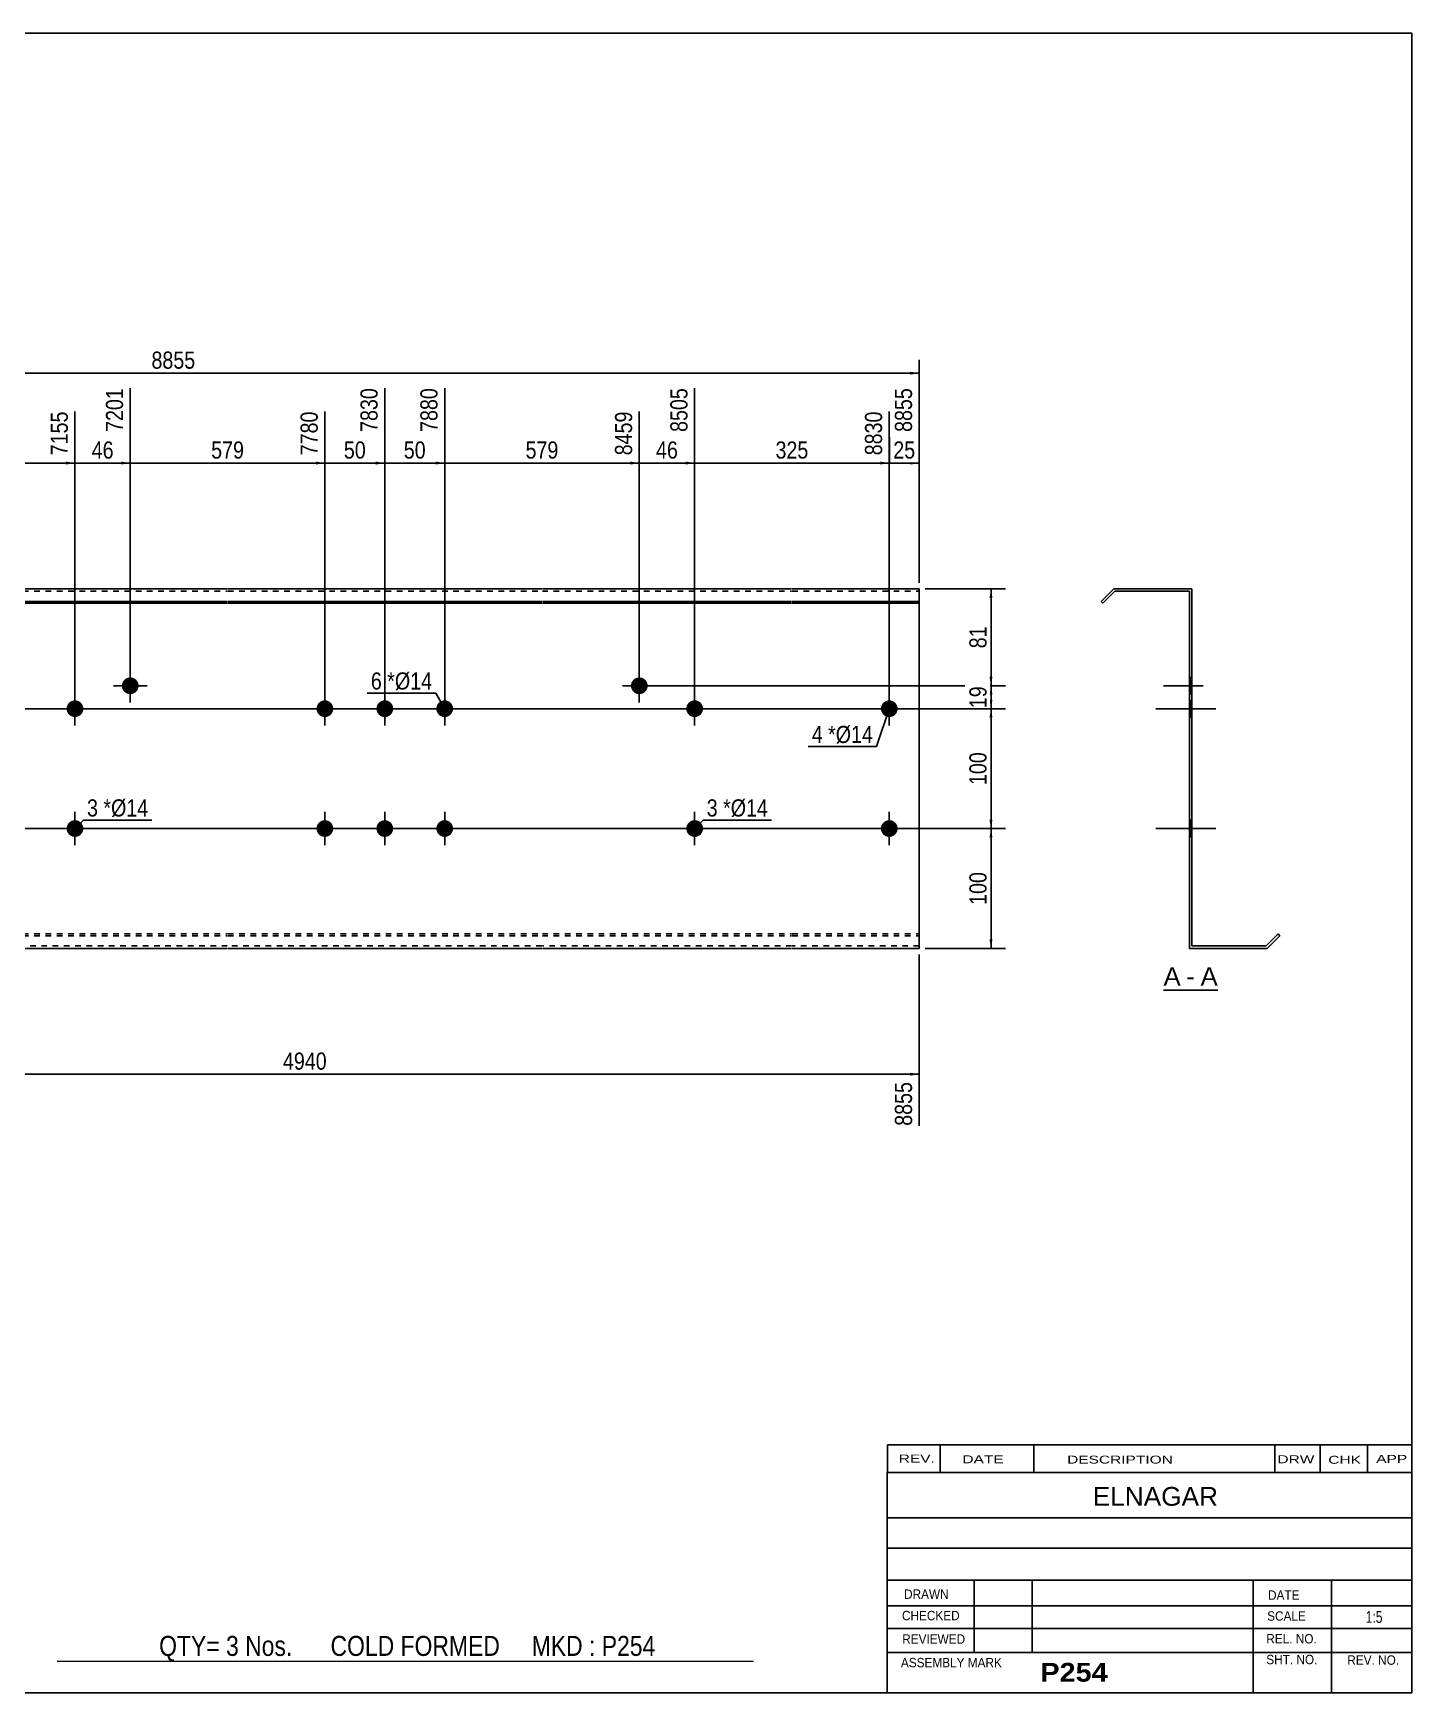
# Model space of a CAD drawing. Header units: millimetres. Extents: x -71 to 331, y -154 to 123.
# Drawn here: x 101.1 to 331.2, y -154.2 to 122.8 of the extents above; entities that cross this region are included whole.
import ezdxf

# ---------------------------------------------------------------- set-up
doc = ezdxf.new("R2010")
doc.units = ezdxf.units.MM
doc.linetypes.add('DXK_LINE_DOT1', pattern=[1.8814, 0.9407, -0.9407])
doc.styles.add('Arial', font='ARIAL.TTF', dxfattribs={"height": 0.2})
doc.styles.add('Arial Bold', font='ARIALBD.TTF', dxfattribs={"height": 0.2})
doc.styles.add('Arial Narrow', font='ARIALN.TTF', dxfattribs={"height": 0.2})

# ---------------------------------------------------------------- blocks, each defined once
blk = doc.blocks.new('Unknown-629086867-1817')
at = {"color": 5, "linetype": 'Continuous'}
for p, q in [((331.25, 122.75), (-68.75, 122.75)), ((-68.75, 122.75), (-68.75, -154.25)), ((331.25, -154.25), (331.25, 122.75)), ((-68.75, -154.25), (331.25, -154.25))]:
    blk.add_line(p, q, dxfattribs=at)
at = {"color": 174, "linetype": 'Continuous', "style": 'Arial'}
blk.add_text('Tekla structures', height=1.9102, rotation=90, dxfattribs=at).set_placement((-69.25, -153.75))
blk = doc.blocks.new('Unknown-629086867-12 - 1233')
at = {"color": 7, "linetype": 'Continuous'}
blk.add_line((289.81, -36.95), (298.84, -36.95), dxfattribs=at)
at = {"color": 0, "linetype": 'Continuous'}
blk.add_wipeout([(292.65, -36.2), (292.65, -33), (289.81, -33), (289.81, -36.2)], dxfattribs=at)
blk.add_wipeout([(295.03, -36.2), (295.03, -33), (293.61, -33), (293.61, -36.2)], dxfattribs=at)
at = {"color": 96, "linetype": 'Continuous', "style": 'Arial'}
blk.add_text('A', height=3.06, dxfattribs=at).set_placement((289.81, -36.2))
at = {"color": 0, "linetype": 'Continuous'}
blk.add_wipeout([(298.84, -36.2), (298.84, -33), (295.99, -33), (295.99, -36.2)], dxfattribs=at)
at = {"color": 96, "linetype": 'Continuous', "style": 'Arial'}
for s, p in [('A', (295.99, -36.2)), ('-', (293.61, -36.2))]:
    blk.add_text(s, height=3.06, dxfattribs=at).set_placement(p)
blk = doc.blocks.new('Bolt-629086867-1223 - 1203')
at = {"linetype": 'Continuous'}
blk.add_hatch(color=3, dxfattribs=at).paths.add_polyline_path([(106.68, 10, -1), (109.48, 10, -1)])
at = {"color": 3, "linetype": 'Continuous'}
for p, q in [((108.08, 7.2), (108.08, 12.8)), ((105.28, 10), (110.88, 10))]:
    blk.add_line(p, q, dxfattribs=at)
blk = doc.blocks.new('Part-629086867-1218 - 1203')
at = {"color": 2, "linetype": 'Continuous'}
for p, q in [((0, 30), (0, -30)), ((28.39, 30), (0, 30)), ((0, 27.88), (28.39, 27.88)), ((59.29, 30), (28.49, 30)), ((28.49, 27.88), (59.29, 27.88)), ((91.78, 30), (59.39, 30)), ((59.39, 27.88), (91.78, 27.88)), ((133.51, 30), (91.88, 30)), ((91.88, 27.88), (133.51, 27.88)), ((186, 30), (133.61, 30)), ((133.61, 27.88), (186, 27.88)), ((227.72, 30), (186.1, 30)), ((186.1, 27.88), (227.72, 27.88)), ((249.02, 30), (227.82, 30)), ((227.82, 27.88), (249.02, 27.88)), ((249.02, -30), (249.02, 30)), ((0, 27.6), (28.39, 27.6)), ((28.49, 27.6), (59.29, 27.6)), ((59.39, 27.6), (91.78, 27.6)), ((91.88, 27.6), (133.51, 27.6)), ((133.61, 27.6), (186, 27.6)), ((186.1, 27.6), (227.72, 27.6)), ((227.82, 27.6), (249.02, 27.6)), ((28.39, -30), (0, -30)), ((59.29, -30), (28.49, -30)), ((91.78, -30), (59.39, -30)), ((133.51, -30), (91.88, -30)), ((186, -30), (133.61, -30)), ((227.72, -30), (186.1, -30)), ((249.02, -30), (227.82, -30))]:
    blk.add_line(p, q, dxfattribs=at)
at = {"color": 7, "linetype": 'DXK_LINE_DOT1'}
for p, q in [((0, 29.6), (28.39, 29.6)), ((28.49, 29.6), (59.29, 29.6)), ((59.39, 29.6), (91.78, 29.6)), ((91.88, 29.6), (133.51, 29.6)), ((133.61, 29.6), (186, 29.6)), ((186.1, 29.6), (227.72, 29.6)), ((227.82, 29.6), (249.02, 29.6)), ((0, -27.6), (28.39, -27.6)), ((28.49, -27.6), (59.29, -27.6)), ((59.39, -27.6), (91.78, -27.6)), ((91.88, -27.6), (133.51, -27.6)), ((133.61, -27.6), (186, -27.6)), ((186.1, -27.6), (227.72, -27.6)), ((227.82, -27.6), (249.02, -27.6)), ((0, -27.88), (28.39, -27.88)), ((28.39, -29.6), (0, -29.6)), ((28.49, -27.88), (59.29, -27.88)), ((59.29, -29.6), (28.49, -29.6)), ((59.39, -27.88), (91.78, -27.88)), ((91.78, -29.6), (59.39, -29.6)), ((91.88, -27.88), (133.51, -27.88)), ((133.51, -29.6), (91.88, -29.6)), ((133.61, -27.88), (186, -27.88)), ((186, -29.6), (133.61, -29.6)), ((186.1, -27.88), (227.72, -27.88)), ((227.72, -29.6), (186.1, -29.6)), ((227.82, -27.88), (249.02, -27.88)), ((249.02, -29.6), (227.82, -29.6))]:
    blk.add_line(p, q, dxfattribs=at)
blk = doc.blocks.new('Bolt-629086867-1219 - 1203')
at = {"linetype": 'Continuous'}
for points in [[(148.4, 10, -1), (151.2, 10, -1)], [(158.4, 10, -1), (161.2, 10, -1)], [(168.4, 10, -1), (171.2, 10, -1)], [(148.4, -10, -1), (151.2, -10, -1)], [(158.4, -10, -1), (161.2, -10, -1)], [(168.4, -10, -1), (171.2, -10, -1)]]:
    blk.add_hatch(color=3, dxfattribs=at).paths.add_polyline_path(points)
at = {"color": 3, "linetype": 'Continuous'}
for p, q in [((149.8, 7.2), (149.8, 12.8)), ((159.8, 7.2), (159.8, 12.8)), ((169.8, 7.2), (169.8, 12.8)), ((147, 10), (152.6, 10)), ((157, 10), (162.6, 10)), ((167, 10), (172.6, 10)), ((149.8, -12.8), (149.8, -7.2)), ((159.8, -12.8), (159.8, -7.2)), ((169.8, -12.8), (169.8, -7.2)), ((147, -10), (152.6, -10)), ((157, -10), (162.6, -10)), ((167, -10), (172.6, -10))]:
    blk.add_line(p, q, dxfattribs=at)
blk = doc.blocks.new('Bolt-629086867-1220 - 1203')
at = {"linetype": 'Continuous'}
blk.add_hatch(color=3, dxfattribs=at).paths.add_polyline_path([(200.89, 13.83, -1), (203.69, 13.83, -1)])
at = {"color": 3, "linetype": 'Continuous'}
for p, q in [((202.29, 11.03), (202.29, 16.63)), ((199.49, 13.83), (205.09, 13.83))]:
    blk.add_line(p, q, dxfattribs=at)
blk = doc.blocks.new('Bolt-629086867-1221 - 1203')
at = {"linetype": 'Continuous'}
blk.add_hatch(color=3, dxfattribs=at).paths.add_polyline_path([(115.91, 13.83, -1), (118.71, 13.83, -1)])
at = {"color": 3, "linetype": 'Continuous'}
for p, q in [((117.31, 11.03), (117.31, 16.63)), ((114.51, 13.83), (120.11, 13.83))]:
    blk.add_line(p, q, dxfattribs=at)
blk = doc.blocks.new('Bolt-629086867-1222 - 1203')
at = {"linetype": 'Continuous'}
blk.add_hatch(color=3, dxfattribs=at).paths.add_polyline_path([(210.13, 10, -1), (212.93, 10, -1)])
at = {"color": 3, "linetype": 'Continuous'}
for p, q in [((211.53, 7.2), (211.53, 12.8)), ((208.73, 10), (214.33, 10))]:
    blk.add_line(p, q, dxfattribs=at)
blk = doc.blocks.new('Bolt-629086867-1224 - 1203')
at = {"linetype": 'Continuous'}
blk.add_hatch(color=3, dxfattribs=at).paths.add_polyline_path([(109.48, -10, -1), (106.68, -10, -1)])
at = {"color": 3, "linetype": 'Continuous'}
for p, q in [((108.08, -7.2), (108.08, -12.8)), ((110.88, -10), (105.28, -10))]:
    blk.add_line(p, q, dxfattribs=at)
blk = doc.blocks.new('Bolt-629086867-1225 - 1203')
at = {"linetype": 'Continuous'}
blk.add_hatch(color=3, dxfattribs=at).paths.add_polyline_path([(212.93, -10, -1), (210.13, -10, -1)])
at = {"color": 3, "linetype": 'Continuous'}
for p, q in [((211.53, -7.2), (211.53, -12.8)), ((214.33, -10), (208.73, -10))]:
    blk.add_line(p, q, dxfattribs=at)
blk = doc.blocks.new('Bolt-629086867-1226 - 1203')
at = {"linetype": 'Continuous'}
for points in [[(74.19, 10, -1), (76.99, 10, -1)], [(242.62, 10, -1), (245.42, 10, -1)]]:
    blk.add_hatch(color=3, dxfattribs=at).paths.add_polyline_path(points)
at = {"color": 3, "linetype": 'Continuous'}
for p, q in [((75.59, 7.2), (75.59, 12.8)), ((244.02, 7.2), (244.02, 12.8)), ((72.79, 10), (78.39, 10)), ((241.22, 10), (246.82, 10))]:
    blk.add_line(p, q, dxfattribs=at)
blk = doc.blocks.new('Bolt-629086867-1227 - 1203')
at = {"linetype": 'Continuous'}
for points in [[(74.19, -10, -1), (76.99, -10, -1)], [(242.62, -10, -1), (245.42, -10, -1)]]:
    blk.add_hatch(color=3, dxfattribs=at).paths.add_polyline_path(points)
at = {"color": 3, "linetype": 'Continuous'}
for p, q in [((75.59, -12.8), (75.59, -7.2)), ((244.02, -12.8), (244.02, -7.2)), ((72.79, -10), (78.39, -10)), ((241.22, -10), (246.82, -10))]:
    blk.add_line(p, q, dxfattribs=at)
blk = doc.blocks.new('Bolt-629086867-1240 - 1233')
at = {"linetype": 'Continuous'}
blk.add_hatch(color=3, dxfattribs=at).paths.add_polyline_path([(294.12, 11.4), (294.12, 8.6), (294.52, 8.6), (294.52, 11.4)])
at = {"color": 3, "linetype": 'Continuous'}
for p, q in [((294.52, 11.4), (294.12, 11.4)), ((296.42, 10), (289.82, 10)), ((294.52, 8.6), (294.12, 8.6))]:
    blk.add_line(p, q, dxfattribs=at)
blk = doc.blocks.new('Part-629086867-1235 - 1233')
at = {"color": 2, "linetype": 'Continuous'}
for p, q in [((281.52, 30), (279.4, 27.88)), ((279.4, 27.88), (279.68, 27.6)), ((279.68, 27.6), (281.69, 29.6)), ((281.52, 30), (294.52, 30)), ((281.69, 29.6), (294.12, 29.6)), ((294.12, 29.6), (294.12, -30)), ((294.52, -29.6), (294.52, 30)), ((308.96, -27.6), (306.96, -29.6)), ((309.24, -27.88), (308.96, -27.6)), ((307.12, -30), (294.12, -30)), ((306.96, -29.6), (294.52, -29.6)), ((307.12, -30), (309.24, -27.88))]:
    blk.add_line(p, q, dxfattribs=at)
blk = doc.blocks.new('Bolt-629086867-1236 - 1233')
at = {"linetype": 'Continuous'}
for points in [[(294.12, 11.4), (294.12, 8.6), (294.52, 8.6), (294.52, 11.4)], [(294.12, 11.4), (294.12, 8.6), (294.52, 8.6), (294.52, 11.4)], [(294.12, 11.4), (294.12, 8.6), (294.52, 8.6), (294.52, 11.4)], [(294.12, -8.6), (294.12, -11.4), (294.52, -11.4), (294.52, -8.6)], [(294.12, -8.6), (294.12, -11.4), (294.52, -11.4), (294.52, -8.6)], [(294.12, -8.6), (294.12, -11.4), (294.52, -11.4), (294.52, -8.6)]]:
    blk.add_hatch(color=3, dxfattribs=at).paths.add_polyline_path(points)
at = {"color": 3, "linetype": 'Continuous'}
for p, q in [((294.52, 11.4), (294.12, 11.4)), ((294.52, 11.4), (294.12, 11.4)), ((294.52, 11.4), (294.12, 11.4)), ((297.12, 10), (289.52, 10)), ((297.12, 10), (289.52, 10)), ((297.12, 10), (289.52, 10)), ((294.52, 8.6), (294.12, 8.6)), ((294.52, 8.6), (294.12, 8.6)), ((294.52, 8.6), (294.12, 8.6)), ((297.12, -10), (289.52, -10)), ((297.12, -10), (289.52, -10)), ((297.12, -10), (289.52, -10)), ((294.52, -8.6), (294.12, -8.6)), ((294.52, -8.6), (294.12, -8.6)), ((294.52, -8.6), (294.12, -8.6)), ((294.52, -11.4), (294.12, -11.4)), ((294.52, -11.4), (294.12, -11.4)), ((294.52, -11.4), (294.12, -11.4))]:
    blk.add_line(p, q, dxfattribs=at)
blk = doc.blocks.new('Bolt-629086867-1237 - 1233')
at = {"linetype": 'Continuous'}
blk.add_hatch(color=3, dxfattribs=at).paths.add_polyline_path([(294.12, 15.23), (294.12, 12.43), (294.52, 12.43), (294.52, 15.23)])
at = {"color": 3, "linetype": 'Continuous'}
for p, q in [((294.52, 15.23), (294.12, 15.23)), ((296.42, 13.83), (289.82, 13.83)), ((294.52, 12.43), (294.12, 12.43))]:
    blk.add_line(p, q, dxfattribs=at)
blk = doc.blocks.new('Bolt-629086867-1238 - 1233')
at = {"linetype": 'Continuous'}
blk.add_hatch(color=3, dxfattribs=at).paths.add_polyline_path([(294.12, 15.23), (294.12, 12.43), (294.52, 12.43), (294.52, 15.23)])
at = {"color": 3, "linetype": 'Continuous'}
for p, q in [((294.52, 15.23), (294.12, 15.23)), ((296.42, 13.83), (289.82, 13.83)), ((294.52, 12.43), (294.12, 12.43))]:
    blk.add_line(p, q, dxfattribs=at)
blk = doc.blocks.new('Bolt-629086867-1239 - 1233')
at = {"linetype": 'Continuous'}
blk.add_hatch(color=3, dxfattribs=at).paths.add_polyline_path([(294.12, 11.4), (294.12, 8.6), (294.52, 8.6), (294.52, 11.4)])
at = {"color": 3, "linetype": 'Continuous'}
for p, q in [((294.52, 11.4), (294.12, 11.4)), ((296.42, 10), (289.82, 10)), ((294.52, 8.6), (294.12, 8.6))]:
    blk.add_line(p, q, dxfattribs=at)
blk = doc.blocks.new('Bolt-629086867-1241 - 1233')
at = {"linetype": 'Continuous'}
blk.add_hatch(color=3, dxfattribs=at).paths.add_polyline_path([(294.52, -11.4), (294.52, -8.6), (294.12, -8.6), (294.12, -11.4)])
at = {"color": 3, "linetype": 'Continuous'}
for p, q in [((294.52, -8.6), (294.12, -8.6)), ((296.12, -10), (294.12, -10)), ((294.52, -11.4), (294.12, -11.4))]:
    blk.add_line(p, q, dxfattribs=at)
blk = doc.blocks.new('Bolt-629086867-1242 - 1233')
at = {"linetype": 'Continuous'}
blk.add_hatch(color=3, dxfattribs=at).paths.add_polyline_path([(294.52, -11.4), (294.52, -8.6), (294.12, -8.6), (294.12, -11.4)])
at = {"color": 3, "linetype": 'Continuous'}
for p, q in [((294.52, -8.6), (294.12, -8.6)), ((296.12, -10), (294.12, -10)), ((294.52, -11.4), (294.12, -11.4))]:
    blk.add_line(p, q, dxfattribs=at)
blk = doc.blocks.new('Bolt-629086867-1243 - 1233')
at = {"linetype": 'Continuous'}
blk.add_hatch(color=3, dxfattribs=at).paths.add_polyline_path([(294.12, 11.4), (294.12, 8.6), (294.52, 8.6), (294.52, 11.4)])
blk.add_hatch(color=3, dxfattribs=at).paths.add_polyline_path([(294.12, 11.4), (294.12, 8.6), (294.52, 8.6), (294.52, 11.4)])
at = {"color": 3, "linetype": 'Continuous'}
for p, q in [((294.52, 11.4), (294.12, 11.4)), ((294.52, 11.4), (294.12, 11.4)), ((296.12, 10), (289.52, 10)), ((296.12, 10), (289.52, 10)), ((294.52, 8.6), (294.12, 8.6)), ((294.52, 8.6), (294.12, 8.6))]:
    blk.add_line(p, q, dxfattribs=at)
blk = doc.blocks.new('Bolt-629086867-1244 - 1233')
at = {"linetype": 'Continuous'}
blk.add_hatch(color=3, dxfattribs=at).paths.add_polyline_path([(294.12, -8.6), (294.12, -11.4), (294.52, -11.4), (294.52, -8.6)])
blk.add_hatch(color=3, dxfattribs=at).paths.add_polyline_path([(294.12, -8.6), (294.12, -11.4), (294.52, -11.4), (294.52, -8.6)])
at = {"color": 3, "linetype": 'Continuous'}
for p, q in [((296.12, -10), (289.52, -10)), ((296.12, -10), (289.52, -10)), ((294.52, -8.6), (294.12, -8.6)), ((294.52, -8.6), (294.12, -8.6)), ((294.52, -11.4), (294.12, -11.4)), ((294.52, -11.4), (294.12, -11.4))]:
    blk.add_line(p, q, dxfattribs=at)
blk = doc.blocks.new('Bolt-629086867-1245 - 1233')
at = {"linetype": 'Continuous'}
for points in [[(294.12, 11.4), (294.12, 8.6), (294.52, 8.6), (294.52, 11.4)], [(294.12, -8.6), (294.12, -11.4), (294.52, -11.4), (294.52, -8.6)]]:
    blk.add_hatch(color=3, dxfattribs=at).paths.add_polyline_path(points)
at = {"color": 3, "linetype": 'Continuous'}
for p, q in [((294.52, 11.4), (294.12, 11.4)), ((297.12, 10), (288.52, 10)), ((294.52, 8.6), (294.12, 8.6)), ((297.12, -10), (288.52, -10)), ((294.52, -8.6), (294.12, -8.6)), ((294.52, -11.4), (294.12, -11.4))]:
    blk.add_line(p, q, dxfattribs=at)
blk = doc.blocks.new('Bolt-629086867-1246 - 1233')
at = {"linetype": 'Continuous'}
for points in [[(294.52, 8.6), (294.52, 11.4), (294.12, 11.4), (294.12, 8.6)], [(294.52, -11.4), (294.52, -8.6), (294.12, -8.6), (294.12, -11.4)]]:
    blk.add_hatch(color=3, dxfattribs=at).paths.add_polyline_path(points)
at = {"color": 3, "linetype": 'Continuous'}
for p, q in [((294.12, 11.4), (294.52, 11.4)), ((294.12, 10), (298.52, 10)), ((294.12, 8.6), (294.52, 8.6)), ((294.12, -8.6), (294.52, -8.6)), ((294.12, -10), (298.52, -10)), ((294.12, -11.4), (294.52, -11.4))]:
    blk.add_line(p, q, dxfattribs=at)
blk = doc.blocks.new('StraightDimension-629086867-1263 - 1203')
at = {"linetype": 'Continuous'}
blk.add_hatch(color=7, dxfattribs=at).paths.add_polyline_path([(115.81, 51.25), (117.31, 51), (115.81, 50.75)])
at = {"color": 7, "linetype": 'Continuous'}
for p, q in [((117.31, 14.83), (117.31, 63.51)), ((108.08, 11), (108.08, 59.61)), ((108.08, 51), (117.31, 51))]:
    blk.add_line(p, q, dxfattribs=at)
at = {"color": 0}
blk.add_wipeout([(115.12, 51.15), (115.12, 55.35), (110.27, 55.35), (110.27, 51.15)], dxfattribs=at)
at = {"color": 0, "linetype": 'Continuous'}
blk.add_wipeout([(116.71, 64.11), (112.51, 64.11), (112.51, 55.6), (116.71, 55.6)], dxfattribs=at)
at = {"color": 3, "linetype": 'Continuous', "style": 'Arial Narrow'}
blk.add_text('7201', height=2.863, rotation=90.0002, dxfattribs=at).set_placement((116.11, 56.2))
at = {"color": 3, "style": 'Arial Narrow'}
blk.add_text('46', height=2.863, dxfattribs=at).set_placement((110.87, 51.75))
blk = doc.blocks.new('StraightDimension-629086867-1315 - 1203')
at = {"linetype": 'Continuous'}
for points in [[(260.75, 28.5), (261, 30), (261.25, 28.5)], [(261.25, 15.33), (261, 13.83), (260.75, 15.33)]]:
    blk.add_hatch(color=7, dxfattribs=at).paths.add_polyline_path(points)
at = {"color": 7, "linetype": 'Continuous'}
for p, q in [((250.02, 30), (263.4, 30)), ((261, 13.83), (261, 30)), ((203.29, 13.83), (263.4, 13.83))]:
    blk.add_line(p, q, dxfattribs=at)
at = {"color": 0}
blk.add_wipeout([(260.85, 24.34), (256.65, 24.34), (256.65, 19.49), (260.85, 19.49)], dxfattribs=at)
at = {"color": 3, "style": 'Arial Narrow'}
blk.add_text('81', height=2.863, rotation=90.0002, dxfattribs=at).set_placement((260.25, 20.09))
blk = doc.blocks.new('StraightDimension-629086867-1316 - 1203')
at = {"linetype": 'Continuous'}
for points in [[(260.75, 12.33), (261, 13.83), (261.25, 12.33)], [(261.25, 11.5), (261, 10), (260.75, 11.5)]]:
    blk.add_hatch(color=7, dxfattribs=at).paths.add_polyline_path(points)
at = {"color": 7, "linetype": 'Continuous'}
for p, q in [((203.29, 13.83), (263.4, 13.83)), ((261, 10), (261, 13.83)), ((13.2, 10), (263.4, 10))]:
    blk.add_line(p, q, dxfattribs=at)
at = {"color": 0}
blk.add_wipeout([(260.85, 14.34), (256.65, 14.34), (256.65, 9.49), (260.85, 9.49)], dxfattribs=at)
at = {"color": 3, "style": 'Arial Narrow'}
blk.add_text('19', height=2.863, rotation=90.0002, dxfattribs=at).set_placement((260.25, 10.09))
blk = doc.blocks.new('StraightDimension-629086867-1317 - 1203')
at = {"linetype": 'Continuous'}
for points in [[(260.75, 8.5), (261, 10), (261.25, 8.5)], [(261.25, -8.5), (261, -10), (260.75, -8.5)]]:
    blk.add_hatch(color=7, dxfattribs=at).paths.add_polyline_path(points)
at = {"color": 7, "linetype": 'Continuous'}
for p, q in [((13.2, 10), (263.4, 10)), ((261, -10), (261, 10)), ((13.2, -10), (263.4, -10))]:
    blk.add_line(p, q, dxfattribs=at)
at = {"color": 0}
blk.add_wipeout([(260.85, 3.34), (256.65, 3.34), (256.65, -3.34), (260.85, -3.34)], dxfattribs=at)
at = {"color": 3, "style": 'Arial Narrow'}
blk.add_text('100', height=2.863, rotation=90.0002, dxfattribs=at).set_placement((260.25, -2.74))
blk = doc.blocks.new('StraightDimension-629086867-1256 - 1203')
at = {"linetype": 'Continuous'}
blk.add_hatch(color=7, dxfattribs=at).paths.add_polyline_path([(247.52, 51.25), (249.02, 51), (247.52, 50.75)])
at = {"color": 7, "linetype": 'Continuous'}
for p, q in [((249.02, 31), (249.02, 63.51)), ((244.02, 11), (244.02, 59.61)), ((244.02, 51), (249.02, 51))]:
    blk.add_line(p, q, dxfattribs=at)
at = {"color": 0}
blk.add_wipeout([(248.95, 51.15), (248.95, 55.35), (244.09, 55.35), (244.09, 51.15)], dxfattribs=at)
at = {"color": 0, "linetype": 'Continuous'}
blk.add_wipeout([(248.42, 64.11), (244.22, 64.11), (244.22, 55.6), (248.42, 55.6)], dxfattribs=at)
at = {"color": 3, "linetype": 'Continuous', "style": 'Arial Narrow'}
blk.add_text('8855', height=2.863, rotation=90.0002, dxfattribs=at).set_placement((247.82, 56.2))
at = {"color": 3, "style": 'Arial Narrow'}
blk.add_text('25', height=2.863, dxfattribs=at).set_placement((244.69, 51.75))
blk = doc.blocks.new('StraightDimension-629086867-1257 - 1203')
at = {"linetype": 'Continuous'}
blk.add_hatch(color=7, dxfattribs=at).paths.add_polyline_path([(242.52, 51.25), (244.02, 51), (242.52, 50.75)])
at = {"color": 7, "linetype": 'Continuous'}
for p, q in [((211.53, 11), (211.53, 63.51)), ((244.02, 11), (244.02, 59.61)), ((211.53, 51), (244.02, 51))]:
    blk.add_line(p, q, dxfattribs=at)
at = {"color": 0, "linetype": 'Continuous'}
blk.add_wipeout([(243.42, 60.21), (239.22, 60.21), (239.22, 51.7), (243.42, 51.7)], dxfattribs=at)
at = {"color": 0}
blk.add_wipeout([(231.12, 51.15), (231.12, 55.35), (224.43, 55.35), (224.43, 51.15)], dxfattribs=at)
at = {"color": 3, "linetype": 'Continuous', "style": 'Arial Narrow'}
blk.add_text('8830', height=2.863, rotation=90.0002, dxfattribs=at).set_placement((242.82, 52.3))
at = {"color": 3, "style": 'Arial Narrow'}
blk.add_text('325', height=2.863, dxfattribs=at).set_placement((225.03, 51.75))
blk = doc.blocks.new('StraightDimension-629086867-1258 - 1203')
at = {"linetype": 'Continuous'}
blk.add_hatch(color=7, dxfattribs=at).paths.add_polyline_path([(210.03, 51.25), (211.53, 51), (210.03, 50.75)])
at = {"color": 7, "linetype": 'Continuous'}
for p, q in [((211.53, 11), (211.53, 63.51)), ((202.29, 14.83), (202.29, 59.61)), ((202.29, 51), (211.53, 51))]:
    blk.add_line(p, q, dxfattribs=at)
at = {"color": 0}
blk.add_wipeout([(209.34, 51.15), (209.34, 55.35), (204.48, 55.35), (204.48, 51.15)], dxfattribs=at)
at = {"color": 0, "linetype": 'Continuous'}
blk.add_wipeout([(210.93, 64.11), (206.73, 64.11), (206.73, 55.6), (210.93, 55.6)], dxfattribs=at)
at = {"color": 3, "linetype": 'Continuous', "style": 'Arial Narrow'}
blk.add_text('8505', height=2.863, rotation=90.0002, dxfattribs=at).set_placement((210.33, 56.2))
at = {"color": 3, "style": 'Arial Narrow'}
blk.add_text('46', height=2.863, dxfattribs=at).set_placement((205.08, 51.75))
blk = doc.blocks.new('StraightDimension-629086867-1259 - 1203')
at = {"linetype": 'Continuous'}
blk.add_hatch(color=7, dxfattribs=at).paths.add_polyline_path([(200.79, 51.25), (202.29, 51), (200.79, 50.75)])
at = {"color": 7, "linetype": 'Continuous'}
for p, q in [((169.8, 11), (169.8, 63.51)), ((202.29, 14.83), (202.29, 59.61)), ((169.8, 51), (202.29, 51))]:
    blk.add_line(p, q, dxfattribs=at)
at = {"color": 0, "linetype": 'Continuous'}
blk.add_wipeout([(201.69, 60.21), (197.49, 60.21), (197.49, 51.7), (201.69, 51.7)], dxfattribs=at)
at = {"color": 0}
blk.add_wipeout([(189.39, 51.15), (189.39, 55.35), (182.7, 55.35), (182.7, 51.15)], dxfattribs=at)
at = {"color": 3, "linetype": 'Continuous', "style": 'Arial Narrow'}
blk.add_text('8459', height=2.863, rotation=90.0002, dxfattribs=at).set_placement((201.09, 52.3))
at = {"color": 3, "style": 'Arial Narrow'}
blk.add_text('579', height=2.863, dxfattribs=at).set_placement((183.3, 51.75))
blk = doc.blocks.new('StraightDimension-629086867-1260 - 1203')
at = {"linetype": 'Continuous'}
blk.add_hatch(color=7, dxfattribs=at).paths.add_polyline_path([(168.3, 51.25), (169.8, 51), (168.3, 50.75)])
at = {"color": 7, "linetype": 'Continuous'}
for p, q in [((159.8, 11), (159.8, 63.51)), ((169.8, 11), (169.8, 63.51)), ((159.8, 51), (169.8, 51))]:
    blk.add_line(p, q, dxfattribs=at)
at = {"color": 0}
blk.add_wipeout([(167.23, 51.15), (167.23, 55.35), (162.37, 55.35), (162.37, 51.15)], dxfattribs=at)
at = {"color": 0, "linetype": 'Continuous'}
blk.add_wipeout([(169.2, 64.11), (165, 64.11), (165, 55.6), (169.2, 55.6)], dxfattribs=at)
at = {"color": 3, "linetype": 'Continuous', "style": 'Arial Narrow'}
blk.add_text('7880', height=2.863, rotation=90.0002, dxfattribs=at).set_placement((168.6, 56.2))
at = {"color": 3, "style": 'Arial Narrow'}
blk.add_text('50', height=2.863, dxfattribs=at).set_placement((162.97, 51.75))
blk = doc.blocks.new('StraightDimension-629086867-1318 - 1203')
at = {"linetype": 'Continuous'}
for points in [[(260.75, -11.5), (261, -10), (261.25, -11.5)], [(261.25, -28.5), (261, -30), (260.75, -28.5)]]:
    blk.add_hatch(color=7, dxfattribs=at).paths.add_polyline_path(points)
at = {"color": 7, "linetype": 'Continuous'}
for p, q in [((13.2, -10), (263.4, -10)), ((261, -30), (261, -10)), ((250.02, -30), (263.4, -30))]:
    blk.add_line(p, q, dxfattribs=at)
at = {"color": 0}
blk.add_wipeout([(260.85, -16.66), (256.65, -16.66), (256.65, -23.34), (260.85, -23.34)], dxfattribs=at)
at = {"color": 3, "style": 'Arial Narrow'}
blk.add_text('100', height=2.863, rotation=90.0002, dxfattribs=at).set_placement((260.25, -22.74))
blk = doc.blocks.new('StraightDimension-629086867-1261 - 1203')
at = {"linetype": 'Continuous'}
blk.add_hatch(color=7, dxfattribs=at).paths.add_polyline_path([(158.3, 51.25), (159.8, 51), (158.3, 50.75)])
at = {"color": 7, "linetype": 'Continuous'}
for p, q in [((159.8, 11), (159.8, 63.51)), ((149.8, 11), (149.8, 59.61)), ((149.8, 51), (159.8, 51))]:
    blk.add_line(p, q, dxfattribs=at)
at = {"color": 0}
blk.add_wipeout([(157.23, 51.15), (157.23, 55.35), (152.37, 55.35), (152.37, 51.15)], dxfattribs=at)
at = {"color": 0, "linetype": 'Continuous'}
blk.add_wipeout([(159.2, 64.11), (155, 64.11), (155, 55.6), (159.2, 55.6)], dxfattribs=at)
at = {"color": 3, "linetype": 'Continuous', "style": 'Arial Narrow'}
blk.add_text('7830', height=2.863, rotation=90.0002, dxfattribs=at).set_placement((158.6, 56.2))
at = {"color": 3, "style": 'Arial Narrow'}
blk.add_text('50', height=2.863, dxfattribs=at).set_placement((152.97, 51.75))
blk = doc.blocks.new('StraightDimension-629086867-1262 - 1203')
at = {"linetype": 'Continuous'}
blk.add_hatch(color=7, dxfattribs=at).paths.add_polyline_path([(148.3, 51.25), (149.8, 51), (148.3, 50.75)])
at = {"color": 7, "linetype": 'Continuous'}
for p, q in [((117.31, 14.83), (117.31, 63.51)), ((149.8, 11), (149.8, 59.61)), ((117.31, 51), (149.8, 51))]:
    blk.add_line(p, q, dxfattribs=at)
at = {"color": 0, "linetype": 'Continuous'}
blk.add_wipeout([(149.2, 60.21), (145, 60.21), (145, 51.7), (149.2, 51.7)], dxfattribs=at)
at = {"color": 0}
blk.add_wipeout([(136.9, 51.15), (136.9, 55.35), (130.22, 55.35), (130.22, 51.15)], dxfattribs=at)
at = {"color": 3, "linetype": 'Continuous', "style": 'Arial Narrow'}
blk.add_text('7780', height=2.863, rotation=90.0002, dxfattribs=at).set_placement((148.6, 52.3))
at = {"color": 3, "style": 'Arial Narrow'}
blk.add_text('579', height=2.863, dxfattribs=at).set_placement((130.82, 51.75))
blk = doc.blocks.new('StraightDimension-629086867-1264 - 1203')
at = {"linetype": 'Continuous'}
blk.add_hatch(color=7, dxfattribs=at).paths.add_polyline_path([(106.58, 51.25), (108.08, 51), (106.58, 50.75)])
at = {"color": 7, "linetype": 'Continuous'}
for p, q in [((75.59, 11), (75.59, 59.61)), ((108.08, 11), (108.08, 59.61)), ((75.59, 51), (108.08, 51))]:
    blk.add_line(p, q, dxfattribs=at)
at = {"color": 0, "linetype": 'Continuous'}
blk.add_wipeout([(107.48, 60.21), (103.28, 60.21), (103.28, 51.7), (107.48, 51.7)], dxfattribs=at)
at = {"color": 0}
blk.add_wipeout([(95.17, 51.15), (95.17, 55.35), (88.49, 55.35), (88.49, 51.15)], dxfattribs=at)
at = {"color": 3, "linetype": 'Continuous', "style": 'Arial Narrow'}
blk.add_text('7155', height=2.863, rotation=90.0002, dxfattribs=at).set_placement((106.88, 52.3))
at = {"color": 3, "style": 'Arial Narrow'}
blk.add_text('325', height=2.863, dxfattribs=at).set_placement((89.09, 51.75))
blk = doc.blocks.new('StraightDimension-629086867-1305 - 1203')
at = {"linetype": 'Continuous'}
blk.add_hatch(color=7, dxfattribs=at).paths.add_polyline_path([(247.52, -50.75), (249.02, -51), (247.52, -51.25)])
at = {"color": 7, "linetype": 'Continuous'}
for p, q in [((43.89, -11), (43.89, -59.61)), ((249.02, -31), (249.02, -59.61)), ((43.89, -51), (249.02, -51))]:
    blk.add_line(p, q, dxfattribs=at)
at = {"color": 0}
blk.add_wipeout([(150.71, -50.85), (150.71, -46.65), (142.2, -46.65), (142.2, -50.85)], dxfattribs=at)
at = {"color": 0, "linetype": 'Continuous'}
for points in [[(43.29, -51.7), (39.09, -51.7), (39.09, -60.21), (43.29, -60.21)], [(248.42, -51.7), (244.22, -51.7), (244.22, -60.21), (248.42, -60.21)]]:
    blk.add_wipeout(points, dxfattribs=at)
at = {"color": 3, "style": 'Arial Narrow'}
blk.add_text('4940', height=2.863, dxfattribs=at).set_placement((142.8, -50.25))
at = {"color": 3, "linetype": 'Continuous', "style": 'Arial Narrow'}
for s, p in [('3915', (42.69, -59.61)), ('8855', (247.82, -59.61))]:
    blk.add_text(s, height=2.863, rotation=90.0002, dxfattribs=at).set_placement(p)
blk = doc.blocks.new('StraightDimension-629086867-1351 - 1203')
at = {"linetype": 'Continuous'}
for points in [[(1.5, 65.75), (0, 66), (1.5, 66.25)], [(247.52, 66.25), (249.02, 66), (247.52, 65.75)]]:
    blk.add_hatch(color=7, dxfattribs=at).paths.add_polyline_path(points)
at = {"color": 7, "linetype": 'Continuous'}
for p, q in [((0, 31), (0, 68.25)), ((249.02, 31), (249.02, 68.25)), ((0, 66), (249.02, 66))]:
    blk.add_line(p, q, dxfattribs=at)
at = {"color": 0}
blk.add_wipeout([(128.76, 66.15), (128.76, 70.35), (120.25, 70.35), (120.25, 66.15)], dxfattribs=at)
at = {"color": 3, "style": 'Arial Narrow'}
blk.add_text('8855', height=2.863, dxfattribs=at).set_placement((120.85, 66.75))
blk = doc.blocks.new('CBS_CALLOFF-629086867-1846')
at = {"color": 7, "linetype": 'Continuous'}
blk.add_line((105.13, -148.98), (221.36, -149), dxfattribs=at)
at = {"color": 3, "linetype": 'Continuous', "style": 'Arial Narrow'}
blk.add_text('QTY= 3 Nos.      COLD FORMED     MKD : P254', height=3.3405, dxfattribs=at).set_placement((122.13, -148.09))
blk = doc.blocks.new('CBS_NAME_BLOG-629086867-1847')
at = {"color": 7, "linetype": 'Continuous'}
for p, q in [((243.66, -117.5), (331.18, -117.5)), ((243.66, -154.21), (243.66, -117.5)), ((243.66, -125.04), (331.18, -125.04)), ((243.73, -130.09), (331.25, -130.09)), ((243.66, -135.46), (331.18, -135.46)), ((258.18, -147.57), (258.18, -135.47)), ((267.87, -147.54), (267.87, -135.47)), ((304.78, -154.21), (304.78, -135.48)), ((317.83, -154.21), (317.83, -135.47)), ((243.67, -139.76), (331.25, -139.74)), ((243.66, -143.51), (331.18, -143.51)), ((243.66, -147.55), (331.18, -147.55)), ((243.66, -154.25), (331.25, -154.25))]:
    blk.add_line(p, q, dxfattribs=at)
at = {"color": 3, "linetype": 'Continuous', "style": 'Arial'}
blk.add_text('ELNAGAR', height=3.133, dxfattribs=at).set_placement((277.98, -123.03))
at = {"color": 3, "linetype": 'Continuous'}
for s, height, style, width, p in [('DRAWN', 1.566, 'Arial', 0.9, (246.49, -138.57)), ('DATE', 1.566, 'Arial', 0.9, (307.25, -138.73)), ('CHECKED', 1.566, 'Arial', 0.9, (246.14, -142.14)), ('SCALE', 1.566, 'Arial', 0.9, (307.1, -142.21)), ('1:5', 1.957, 'Arial Narrow', 0.9, (323.55, -142.57)), ('REVIEWED', 1.566, 'Arial', 0.9, (246.18, -146.06)), ('REL. NO.', 1.566, 'Arial', 0.9, (306.96, -146.01)), ('ASSEMBLY MARK', 1.5663, 'Arial', 0.9, (245.96, -149.99)), ('P254', 3.131, 'Arial Bold', 1.1, (269.24, -152.39)), ('SHT. NO.', 1.566, 'Arial', 0.9, (306.96, -149.48)), ('REV. NO.', 1.566, 'Arial', 0.9, (320.48, -149.57))]:
    blk.add_text(s, height=height, dxfattribs=dict(at, style=style, width=width)).set_placement(p)
blk = doc.blocks.new('CBS_REVISION-629086867-1848')
at = {"color": 7, "linetype": 'Continuous'}
for p, q in [((243.74, -112.87), (331.24, -112.87)), ((243.74, -112.87), (243.74, -117.5)), ((252.54, -112.87), (252.54, -117.5)), ((268.13, -112.87), (268.13, -117.44)), ((308.39, -112.87), (308.39, -117.5)), ((315.93, -112.87), (315.93, -117.5)), ((323.88, -112.87), (323.88, -117.5)), ((243.74, -117.5), (331.24, -117.5))]:
    blk.add_line(p, q, dxfattribs=at)
at = {"color": 7, "style": 'Arial Narrow', "width": 1.7}
for s, height, p in [('REV.', 1.326, (245.6, -115.82)), ('DATE', 1.326, (256.23, -115.94)), ('DESCRIPTION', 1.3257, (273.71, -115.99)), ('DRW', 1.326, (308.82, -115.93)), ('CHK', 1.326, (317.31, -116.02)), ('APP', 1.326, (325.31, -115.87))]:
    blk.add_text(s, height=height, dxfattribs=at).set_placement(p)
blk = doc.blocks.new('MarkSet-629086867-1363 - 1203')
at = {"color": 0}
blk.add_wipeout([(215.37, -7.99), (215.37, -4.99), (213.54, -4.99), (213.54, -7.99)], dxfattribs=at)
blk.add_wipeout([(215.37, -7.99), (215.37, -4.99), (213.54, -4.99), (213.54, -7.99)], dxfattribs=at)
at = {"color": 7, "linetype": 'Continuous'}
blk.add_line((211.53, -10), (212.94, -8.59), dxfattribs=at)
at = {"color": 0}
blk.add_wipeout([(217.55, -7.99), (217.55, -4.99), (216.27, -4.99), (216.27, -7.99)], dxfattribs=at)
blk.add_wipeout([(217.55, -7.99), (217.55, -4.99), (216.27, -4.99), (216.27, -7.99)], dxfattribs=at)
at = {"color": 3, "style": 'Arial Narrow'}
blk.add_text('3', height=2.86, dxfattribs=at).set_placement((213.54, -7.99))
at = {"color": 0}
blk.add_wipeout([(223.76, -7.99), (223.76, -4.99), (217.55, -4.99), (217.55, -7.99)], dxfattribs=at)
blk.add_wipeout([(223.76, -7.99), (223.76, -4.99), (217.55, -4.99), (217.55, -7.99)], dxfattribs=at)
at = {"color": 7, "linetype": 'Continuous'}
blk.add_line((212.94, -8.59), (224.36, -8.59), dxfattribs=at)
at = {"color": 3, "style": 'Arial Narrow'}
for s, height, p in [('*', 2.86, (216.27, -7.99)), ('Ø14', 2.863, (217.55, -7.99))]:
    blk.add_text(s, height=height, dxfattribs=at).set_placement(p)
blk = doc.blocks.new('MarkSet-629086867-1370 - 1203')
at = {"color": 0}
blk.add_wipeout([(111.92, -7.99), (111.92, -4.99), (110.09, -4.99), (110.09, -7.99)], dxfattribs=at)
blk.add_wipeout([(111.92, -7.99), (111.92, -4.99), (110.09, -4.99), (110.09, -7.99)], dxfattribs=at)
at = {"color": 7, "linetype": 'Continuous'}
blk.add_line((108.08, -10), (109.49, -8.59), dxfattribs=at)
at = {"color": 0}
blk.add_wipeout([(114.1, -7.99), (114.1, -4.99), (112.82, -4.99), (112.82, -7.99)], dxfattribs=at)
blk.add_wipeout([(114.1, -7.99), (114.1, -4.99), (112.82, -4.99), (112.82, -7.99)], dxfattribs=at)
at = {"color": 3, "style": 'Arial Narrow'}
blk.add_text('3', height=2.86, dxfattribs=at).set_placement((110.09, -7.99))
at = {"color": 0}
blk.add_wipeout([(120.31, -7.99), (120.31, -4.99), (114.1, -4.99), (114.1, -7.99)], dxfattribs=at)
blk.add_wipeout([(120.31, -7.99), (120.31, -4.99), (114.1, -4.99), (114.1, -7.99)], dxfattribs=at)
at = {"color": 7, "linetype": 'Continuous'}
blk.add_line((109.49, -8.59), (120.91, -8.59), dxfattribs=at)
at = {"color": 3, "style": 'Arial Narrow'}
for s, height, p in [('*', 2.86, (112.82, -7.99)), ('Ø14', 2.863, (114.1, -7.99))]:
    blk.add_text(s, height=height, dxfattribs=at).set_placement(p)
blk = doc.blocks.new('MarkSet-629086867-1376 - 1203')
at = {"color": 0}
blk.add_wipeout([(232.9, 4.28), (232.9, 7.28), (231.08, 7.28), (231.08, 4.28)], dxfattribs=at)
blk.add_wipeout([(232.9, 4.28), (232.9, 7.28), (231.08, 7.28), (231.08, 4.28)], dxfattribs=at)
blk.add_wipeout([(235.08, 4.28), (235.08, 7.28), (233.8, 7.28), (233.8, 4.28)], dxfattribs=at)
blk.add_wipeout([(235.08, 4.28), (235.08, 7.28), (233.8, 7.28), (233.8, 4.28)], dxfattribs=at)
at = {"color": 3, "style": 'Arial Narrow'}
blk.add_text('4', height=2.86, dxfattribs=at).set_placement((231.08, 4.28))
at = {"color": 0}
blk.add_wipeout([(241.3, 4.28), (241.3, 7.28), (235.08, 7.28), (235.08, 4.28)], dxfattribs=at)
blk.add_wipeout([(241.3, 4.28), (241.3, 7.28), (235.08, 7.28), (235.08, 4.28)], dxfattribs=at)
at = {"color": 7, "linetype": 'Continuous'}
for p in [(244.02, 10), (230.48, 3.68)]:
    blk.add_line(p, (241.9, 3.68), dxfattribs=at)
at = {"color": 3, "style": 'Arial Narrow'}
for s, height, p in [('*', 2.86, (233.8, 4.28)), ('Ø14', 2.863, (235.08, 4.28))]:
    blk.add_text(s, height=height, dxfattribs=at).set_placement(p)
blk = doc.blocks.new('Mark-629086867-1379 - 1203')
at = {"color": 0}
blk.add_wipeout([(159.31, 13.2), (159.31, 16.2), (157.48, 16.2), (157.48, 13.2)], dxfattribs=at)
blk.add_wipeout([(159.31, 13.2), (159.31, 16.2), (157.48, 16.2), (157.48, 13.2)], dxfattribs=at)
blk.add_wipeout([(161.49, 13.2), (161.49, 16.2), (160.21, 16.2), (160.21, 13.2)], dxfattribs=at)
blk.add_wipeout([(161.49, 13.2), (161.49, 16.2), (160.21, 16.2), (160.21, 13.2)], dxfattribs=at)
at = {"color": 3, "style": 'Arial Narrow'}
blk.add_text('6', height=2.86, dxfattribs=at).set_placement((157.48, 13.2))
at = {"color": 0}
blk.add_wipeout([(167.7, 13.2), (167.7, 16.2), (161.49, 16.2), (161.49, 13.2)], dxfattribs=at)
blk.add_wipeout([(167.7, 13.2), (167.7, 16.2), (161.49, 16.2), (161.49, 13.2)], dxfattribs=at)
at = {"color": 7, "linetype": 'Continuous'}
for p in [(156.88, 12.6), (169.8, 10)]:
    blk.add_line(p, (168.3, 12.6), dxfattribs=at)
at = {"color": 3, "style": 'Arial Narrow'}
for s, height, p in [('*', 2.86, (160.21, 13.2)), ('Ø14', 2.863, (161.49, 13.2))]:
    blk.add_text(s, height=height, dxfattribs=at).set_placement(p)

msp = doc.modelspace()

# ---------------------------------------------------------------- block references
for name in ['Unknown-629086867-1817', 'Part-629086867-1218 - 1203', 'Part-629086867-1235 - 1233', 'Bolt-629086867-1221 - 1203', 'Bolt-629086867-1220 - 1203', 'Bolt-629086867-1237 - 1233', 'Bolt-629086867-1238 - 1233', 'Bolt-629086867-1226 - 1203', 'Bolt-629086867-1223 - 1203', 'Bolt-629086867-1219 - 1203', 'Bolt-629086867-1222 - 1203', 'Bolt-629086867-1245 - 1233', 'Bolt-629086867-1236 - 1233', 'Bolt-629086867-1243 - 1233', 'Bolt-629086867-1240 - 1233', 'Bolt-629086867-1239 - 1233', 'Bolt-629086867-1246 - 1233', 'Bolt-629086867-1227 - 1203', 'Bolt-629086867-1224 - 1203', 'Bolt-629086867-1225 - 1203', 'Bolt-629086867-1244 - 1233', 'Bolt-629086867-1241 - 1233', 'Bolt-629086867-1242 - 1233', 'CBS_REVISION-629086867-1848', 'CBS_NAME_BLOG-629086867-1847', 'CBS_CALLOFF-629086867-1846']:
    msp.add_blockref(name, (0, 0))

# ---------------------------------------------------------------- next in the draw order: block references
for name in ['StraightDimension-629086867-1263 - 1203', 'StraightDimension-629086867-1315 - 1203', 'Unknown-629086867-12 - 1233']:
    msp.add_blockref(name, (0, 0))

# ---------------------------------------------------------------- next in the draw order: block references
msp.add_blockref('StraightDimension-629086867-1316 - 1203', (0, 0))

# ---------------------------------------------------------------- next in the draw order: block references
msp.add_blockref('StraightDimension-629086867-1317 - 1203', (0, 0))

# ---------------------------------------------------------------- next in the draw order: block references
for name in ['StraightDimension-629086867-1256 - 1203', 'StraightDimension-629086867-1264 - 1203', 'StraightDimension-629086867-1318 - 1203']:
    msp.add_blockref(name, (0, 0))

# ---------------------------------------------------------------- next in the draw order: block references
for name in ['StraightDimension-629086867-1257 - 1203', 'StraightDimension-629086867-1305 - 1203']:
    msp.add_blockref(name, (0, 0))

# ---------------------------------------------------------------- next in the draw order: block references
for name in ['StraightDimension-629086867-1258 - 1203', 'MarkSet-629086867-1376 - 1203', 'MarkSet-629086867-1370 - 1203', 'MarkSet-629086867-1363 - 1203']:
    msp.add_blockref(name, (0, 0))

# ---------------------------------------------------------------- next in the draw order: block references
msp.add_blockref('StraightDimension-629086867-1259 - 1203', (0, 0))

# ---------------------------------------------------------------- next in the draw order: block references
msp.add_blockref('StraightDimension-629086867-1260 - 1203', (0, 0))

# ---------------------------------------------------------------- next in the draw order: block references
msp.add_blockref('StraightDimension-629086867-1261 - 1203', (0, 0))

# ---------------------------------------------------------------- next in the draw order: block references
for name in ['StraightDimension-629086867-1262 - 1203', 'Mark-629086867-1379 - 1203']:
    msp.add_blockref(name, (0, 0))

# ---------------------------------------------------------------- next in the draw order: block references
msp.add_blockref('StraightDimension-629086867-1351 - 1203', (0, 0))

doc.saveas('drawing.dxf')
